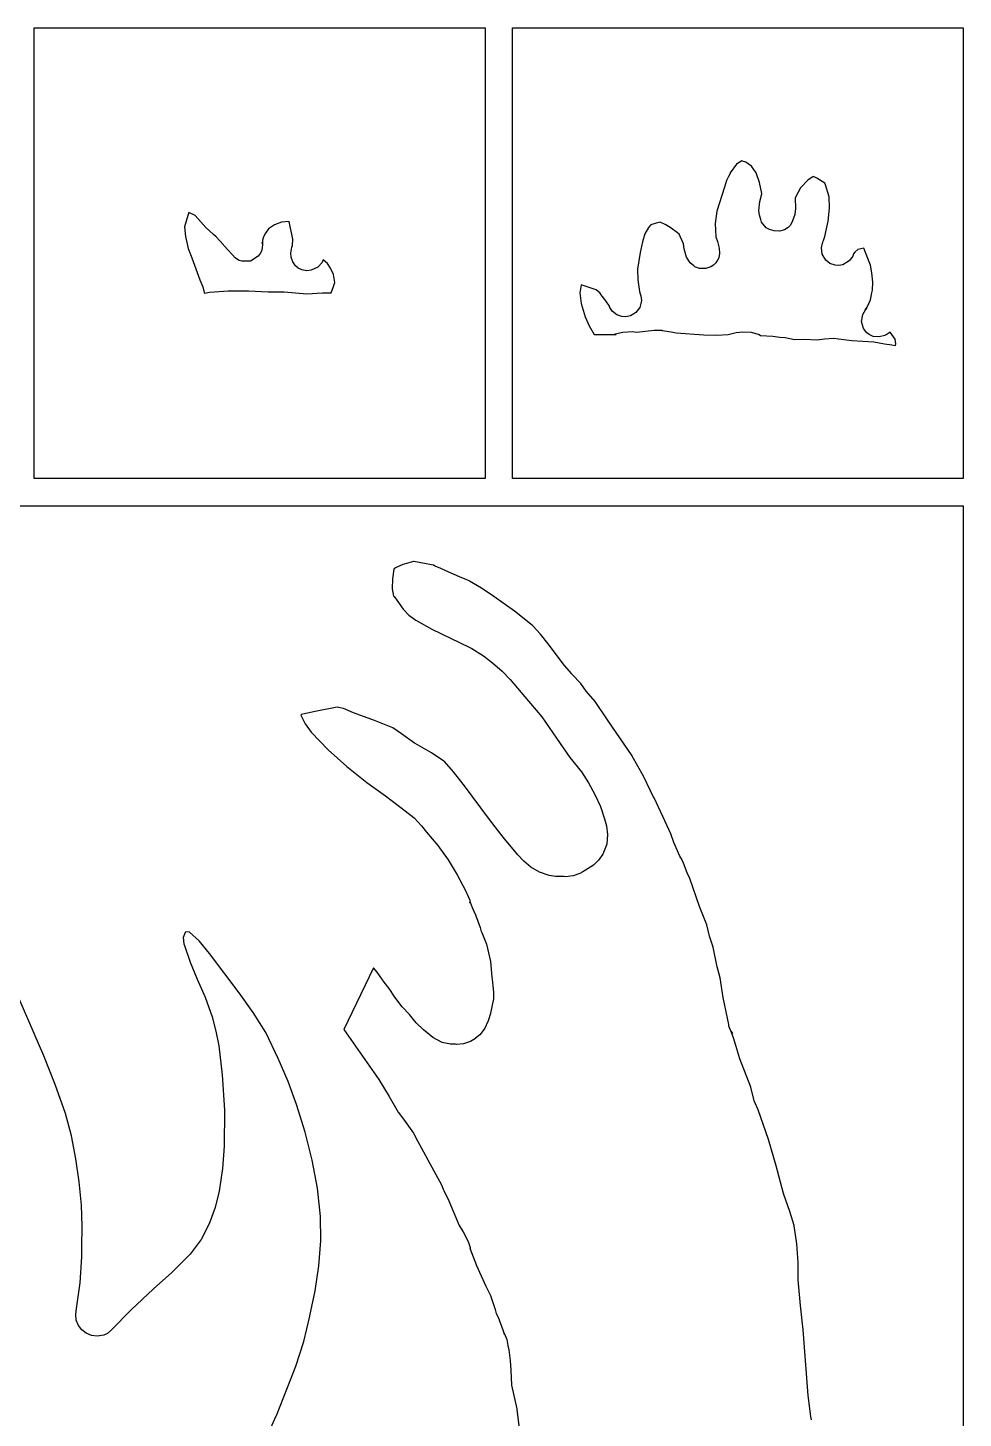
# Model space of a CAD drawing. Extents: x 2 to 598, y 1244 to 2998.
# Drawn here: x 141.1 to 278, y 2794.4 to 2998 of the extents above; entities that cross this region are included whole.
import ezdxf

# ---------------------------------------------------------------- set-up
doc = ezdxf.new("R2010")
doc.units = 0

msp = doc.modelspace()

# ---------------------------------------------------------------- linework, layer by layer
at = {"layer": 'Calque 1'}
for p, q in [((243.870682, 2976.672066), (243.662188, 2976.232405)), ((243.90406, 2976.77508), (243.870682, 2976.672066)), ((244.829726, 2978.05124), (243.90406, 2976.77508)), ((245.597, 2978.53), (244.829726, 2978.05124)), ((245.59805, 2978.53223), (245.597, 2978.53)), ((245.672096, 2978.486011), (245.59805, 2978.53223)), ((246.18973, 2978.33327), (245.672096, 2978.486011)), ((247.010899, 2977.761899), (246.18973, 2978.33327)), ((247.67129, 2976.76284), (247.010899, 2977.761899)), ((248.187123, 2975.333321), (247.67129, 2976.76284)), ((243.05089, 2974.6708), (241.90781, 2971.17335)), ((243.3351, 2975.62322), (243.05089, 2974.6708)), ((243.662188, 2976.232405), (243.3351, 2975.62322)), ((248.50587, 2973.71547), (248.187123, 2975.333321)), ((254.190461, 2974.564552), (253.41256, 2973.10138)), ((255.27962, 2975.73533), (254.190461, 2974.564552)), ((255.98449, 2976.19525), (255.27962, 2975.73533)), ((256.05219, 2976.20225), (255.98449, 2976.19525)), ((256.09349, 2976.20825), (256.05219, 2976.20225)), ((256.57201, 2975.96433), (256.09349, 2976.20825)), ((257.728, 2975.27033), (256.57201, 2975.96433)), ((257.84635, 2974.98868), (257.728, 2975.27033)), ((258.35898, 2973.26579), (257.84635, 2974.98868)), ((248.1033, 2971.25911), (248.214113, 2972.555089)), ((248.214113, 2972.555089), (248.50587, 2973.70547)), ((248.50587, 2973.70547), (248.50587, 2973.71547)), ((253.41256, 2973.10138), (253.467441, 2971.556027)), ((258.402899, 2971.581926), (258.35898, 2973.26579)), ((164.45941, 2970.53815), (163.9933, 2968.87312)), ((164.647, 2970.95), (164.45941, 2970.53815)), ((164.64697, 2970.94713), (164.647, 2970.95)), ((165.55026, 2970.5234), (164.64697, 2970.94713)), ((167.09643, 2968.754), (165.55026, 2970.5234)), ((241.90781, 2971.17335), (241.70265, 2969.36882)), ((248.166879, 2970.547251), (248.1033, 2971.25911)), ((248.34982, 2969.93929), (248.166879, 2970.547251)), ((253.33427, 2970.676367), (253.02913, 2969.71294)), ((253.467441, 2971.556027), (253.33427, 2970.676367)), ((258.21068, 2969.67583), (258.402899, 2971.581926)), ((163.9933, 2968.87312), (164.134119, 2967.460985)), ((168.2266, 2967.71427), (167.09643, 2968.754)), ((176.27928, 2968.55464), (175.8519, 2967.94692)), ((177.157229, 2969.125497), (176.27928, 2968.55464)), ((178.21817, 2969.54217), (177.157229, 2969.125497)), ((179.34059, 2969.65586), (178.21817, 2969.54217)), ((179.51836, 2968.64248), (179.34059, 2969.65586)), ((179.70129, 2967.76346), (179.51836, 2968.64248)), ((231.91672, 2968.73526), (231.41237, 2967.84954)), ((232.2888, 2969.16264), (231.91672, 2968.73526)), ((233.0412, 2969.41531), (232.2888, 2969.16264)), ((233.65151, 2969.54038), (233.0412, 2969.41531)), ((234.45198, 2969.12904), (233.65151, 2969.54038)), ((235.24936, 2968.66602), (234.45198, 2969.12904)), ((236.148775, 2967.962888), (235.24936, 2968.66602)), ((241.70265, 2969.36882), (241.80245, 2967.38288)), ((248.462109, 2969.519875), (248.34982, 2969.93929)), ((249.15132, 2968.73317), (248.462109, 2969.519875)), ((249.620109, 2968.462587), (249.15132, 2968.73317)), ((250.304768, 2968.257226), (249.620109, 2968.462587)), ((252.393918, 2968.761887), (251.83281, 2968.40244)), ((252.734083, 2969.122175), (252.393918, 2968.761887)), ((253.02913, 2969.71294), (252.734083, 2969.122175)), ((257.74454, 2967.45063), (258.21068, 2969.67583)), ((164.134119, 2967.460985), (164.52246, 2965.65987)), ((168.61519, 2967.38148), (168.2266, 2967.71427)), ((169.68337, 2966.19652), (168.61519, 2967.38148)), ((175.405139, 2966.324572), (175.3512, 2966.59093)), ((175.3512, 2966.59093), (175.3905, 2966.25039)), ((175.4292, 2966.89428), (175.416262, 2966.365655)), ((175.540294, 2967.389134), (175.4292, 2966.89428)), ((175.8519, 2967.94692), (175.540294, 2967.389134)), ((179.83874, 2967.05858), (179.70129, 2967.76346)), ((179.81594, 2966.10672), (179.83874, 2967.05858)), ((231.053911, 2966.653129), (230.72456, 2965.09983)), ((231.41237, 2967.84954), (231.053911, 2966.653129)), ((236.393755, 2967.774612), (236.148775, 2967.962888)), ((236.42032, 2967.79578), (236.393755, 2967.774612)), ((237.05958, 2966.38449), (236.42032, 2967.79578)), ((241.80245, 2967.38288), (242.02465, 2966.7173)), ((242.02465, 2966.7173), (242.25978, 2965.7158)), ((251.083074, 2968.207155), (250.304768, 2968.257226)), ((251.83281, 2968.40244), (251.083074, 2968.207155)), ((257.26703, 2965.77051), (257.41224, 2966.45782)), ((257.41224, 2966.45782), (257.43554, 2966.55082)), ((257.43554, 2966.55082), (257.44954, 2966.57572)), ((257.44954, 2966.57572), (257.50584, 2966.75503)), ((257.50584, 2966.75503), (257.55644, 2966.84913)), ((257.55644, 2966.84913), (257.74454, 2967.45063)), ((164.52246, 2965.65987), (165.04647, 2964.30804)), ((169.73347, 2966.14332), (169.68337, 2966.19652)), ((170.44919, 2965.37696), (169.73347, 2966.14332)), ((170.85847, 2964.91393), (170.44919, 2965.37696)), ((171.02228, 2964.76511), (170.85847, 2964.91393)), ((171.40674, 2964.33413), (171.02228, 2964.76511)), ((174.79208, 2964.55023), (173.6371, 2963.82572)), ((175.08664, 2964.96674), (174.79208, 2964.55023)), ((175.24529, 2965.31038), (175.08664, 2964.96674)), ((175.3662, 2965.78271), (175.24529, 2965.31038)), ((175.3905, 2966.25039), (175.3662, 2965.78271)), ((175.416262, 2966.365655), (175.405139, 2966.324572)), ((179.543919, 2964.986694), (179.70638, 2965.89071)), ((179.603689, 2964.395693), (179.543919, 2964.986694)), ((179.84126, 2963.73632), (179.603689, 2964.395693)), ((179.70638, 2965.89071), (179.81594, 2966.10672)), ((230.72456, 2965.09983), (230.32613, 2962.64313)), ((237.127049, 2965.640068), (237.05958, 2966.38449)), ((237.51122, 2964.42493), (237.127049, 2965.640068)), ((238.04711, 2963.60121), (237.51122, 2964.42493)), ((242.33108, 2964.97528), (242.20395, 2964.33396)), ((242.25978, 2965.7158), (242.33108, 2964.97528)), ((257.36003, 2964.86773), (257.26703, 2965.77051)), ((257.873923, 2963.995994), (257.36003, 2964.86773)), ((261.84194, 2964.5742), (261.6802, 2964.34838)), ((261.89464, 2964.72459), (261.84194, 2964.5742)), ((261.90604, 2964.74469), (261.89464, 2964.72459)), ((261.96284, 2964.90127), (261.90604, 2964.74469)), ((262.1463, 2965.16532), (261.96284, 2964.90127)), ((262.58916, 2965.56013), (262.1463, 2965.16532)), ((263.4625, 2965.71362), (262.58916, 2965.56013)), ((264.04956, 2964.23462), (263.4625, 2965.71362)), ((165.04647, 2964.30804), (166.21953, 2961.11494)), ((171.73181, 2964.09383), (171.40674, 2964.33413)), ((172.00518, 2963.9486), (171.73181, 2964.09383)), ((172.40152, 2963.81012), (172.00518, 2963.9486)), ((173.6371, 2963.82572), (172.40152, 2963.81012)), ((180.229075, 2963.153062), (179.84126, 2963.73632)), ((180.616447, 2962.826195), (180.229075, 2963.153062)), ((181.19259, 2962.54363), (180.616447, 2962.826195)), ((181.889148, 2962.426237), (181.19259, 2962.54363)), ((182.558701, 2962.507732), (181.889148, 2962.426237)), ((183.52423, 2962.94723), (182.558701, 2962.507732)), ((184.148558, 2963.611004), (183.52423, 2962.94723)), ((184.25339, 2963.93166), (184.148558, 2963.611004)), ((184.28439, 2964.02886), (184.25339, 2963.93166)), ((184.29839, 2964.03186), (184.28439, 2964.02886)), ((184.93712, 2963.46444), (184.29839, 2964.03186)), ((185.346161, 2962.823469), (184.93712, 2963.46444)), ((185.78926, 2961.85627), (185.346161, 2962.823469)), ((230.32613, 2962.64313), (230.37883, 2961.10574)), ((238.5432, 2963.15266), (238.04711, 2963.60121)), ((238.728685, 2962.997031), (238.5432, 2963.15266)), ((239.41241, 2962.77076), (238.728685, 2962.997031)), ((240.30279, 2962.74286), (239.41241, 2962.77076)), ((241.03195, 2962.98057), (240.30279, 2962.74286)), ((241.42157, 2963.23121), (241.03195, 2962.98057)), ((241.76884, 2963.5676), (241.42157, 2963.23121)), ((242.03342, 2963.95156), (241.76884, 2963.5676)), ((242.20395, 2964.33396), (242.03342, 2963.95156)), ((258.48245, 2963.50243), (257.873923, 2963.995994)), ((259.252779, 2963.235554), (258.48245, 2963.50243)), ((259.789355, 2963.20135), (259.252779, 2963.235554)), ((260.39036, 2963.30917), (259.789355, 2963.20135)), ((261.32828, 2963.87864), (260.39036, 2963.30917)), ((261.6802, 2964.34838), (261.32828, 2963.87864)), ((264.41489, 2963.23056), (264.04956, 2964.23462)), ((264.62883, 2962.1159), (264.41489, 2963.23056)), ((166.21953, 2961.11494), (166.6567, 2960.06746)), ((186.01095, 2960.71113), (185.78926, 2961.85627)), ((185.78926, 2960.11426), (186.01095, 2960.71113)), ((222.05026, 2960.35683), (221.87921, 2959.2065)), ((222.49365, 2960.22298), (222.05026, 2960.35683)), ((230.37883, 2961.10574), (230.60571, 2959.40199)), ((264.767448, 2960.770725), (264.62883, 2962.1159)), ((264.71723, 2959.5946), (264.767448, 2960.770725)), ((166.6567, 2960.06746), (166.78952, 2959.63285)), ((166.78952, 2959.63285), (166.9275, 2959.1502)), ((166.9275, 2959.1502), (166.9315, 2959.1388)), ((166.9315, 2959.1388), (167.63791, 2959.28969)), ((167.63791, 2959.28969), (170.37108, 2959.47574)), ((170.37108, 2959.47574), (173.368767, 2959.49567)), ((173.368767, 2959.49567), (176.26321, 2959.32795)), ((176.26321, 2959.32795), (178.56799, 2959.33395)), ((178.56799, 2959.33395), (181.90629, 2959.06058)), ((181.90629, 2959.06058), (184.21674, 2959.20991)), ((184.21674, 2959.20991), (185.48282, 2959.20991)), ((185.48282, 2959.20991), (185.78926, 2960.11426)), ((221.87921, 2959.2065), (222.083576, 2957.610809)), ((224.24289, 2959.64214), (222.49365, 2960.22298)), ((224.82889, 2959.14398), (224.24289, 2959.64214)), ((224.833954, 2959.109935), (224.82889, 2959.14398)), ((225.1307, 2958.71247), (224.833954, 2959.109935)), ((225.48931, 2958.25774), (225.1307, 2958.71247)), ((225.52811, 2958.21334), (225.48931, 2958.25774)), ((230.60571, 2959.40199), (230.71372, 2959.03456)), ((230.71372, 2959.03456), (230.78242, 2958.73431)), ((230.78242, 2958.73431), (230.896706, 2958.049145)), ((264.43714, 2958.17816), (264.61645, 2959.1755)), ((264.61645, 2959.1755), (264.700943, 2959.56844)), ((264.700943, 2959.56844), (264.71723, 2959.5946)), ((222.083576, 2957.610809), (222.66211, 2955.68424)), ((225.87693, 2957.70949), (225.52811, 2958.21334)), ((226.18028, 2957.31624), (225.87693, 2957.70949)), ((226.18528, 2957.30434), (226.18028, 2957.31624)), ((226.20858, 2957.25634), (226.18528, 2957.30434)), ((226.22978, 2957.15402), (226.20858, 2957.25634)), ((226.61837, 2956.52511), (226.22978, 2957.15402)), ((227.2757, 2955.98769), (226.61837, 2956.52511)), ((230.05332, 2956.30708), (229.78305, 2956.0952)), ((230.667029, 2957.05984), (230.05332, 2956.30708)), ((230.82122, 2957.62843), (230.667029, 2957.05984)), ((230.896706, 2958.049145), (230.82122, 2957.62843)), ((263.283099, 2956.025336), (263.68002, 2956.68933)), ((263.80041, 2956.8299), (263.65055, 2956.6883)), ((263.65055, 2956.6883), (263.66665, 2956.7152)), ((263.66665, 2956.7152), (263.94208, 2957.08003)), ((263.68002, 2956.68933), (263.9105, 2956.9043)), ((263.9105, 2956.9043), (263.80041, 2956.8299)), ((263.94208, 2957.08003), (264.43714, 2958.17816)), ((222.66211, 2955.68424), (223.224946, 2954.381926)), ((223.224946, 2954.381926), (223.9809, 2953.10146)), ((228.0028, 2955.72567), (227.2757, 2955.98769)), ((228.58827, 2955.69007), (228.0028, 2955.72567)), ((229.27351, 2955.83424), (228.58827, 2955.69007)), ((229.78305, 2956.0952), (229.27351, 2955.83424)), ((263.1064, 2954.98608), (263.283099, 2956.025336)), ((263.408149, 2953.964439), (263.1064, 2954.98608)), ((223.9809, 2953.10146), (227.21686, 2953.07656)), ((226.98836, 2953.113705), (227.048129, 2953.17855)), ((227.21686, 2953.07656), (226.98836, 2953.113705)), ((227.048129, 2953.17855), (228.14755, 2953.42589)), ((228.14755, 2953.42589), (229.605819, 2953.52199)), ((229.605819, 2953.52199), (230.17638, 2953.44229)), ((230.17638, 2953.44229), (232.77053, 2953.70119)), ((232.77053, 2953.70119), (233.92705, 2953.70119)), ((233.92705, 2953.70119), (233.934, 2953.7)), ((233.934, 2953.7), (235.229775, 2953.49815)), ((235.229775, 2953.49815), (235.96332, 2953.34085)), ((235.96332, 2953.34085), (240.008986, 2953.041535)), ((240.008986, 2953.041535), (241.874341, 2952.980681)), ((241.874341, 2952.980681), (243.60781, 2953.08506)), ((243.60781, 2953.08506), (244.756507, 2953.376171)), ((244.756507, 2953.376171), (245.727043, 2953.489434)), ((245.727043, 2953.489434), (246.94664, 2953.40959)), ((246.94664, 2953.40959), (248.122568, 2953.102946)), ((248.122568, 2953.102946), (248.30572, 2952.96311)), ((248.30572, 2952.96311), (250.11182, 2952.85201)), ((250.11182, 2952.85201), (251.14689, 2952.68559)), ((251.14689, 2952.68559), (251.92514, 2952.65099)), ((251.92514, 2952.65099), (253.28216, 2952.37866)), ((253.28216, 2952.37866), (254.70998, 2952.43136)), ((254.70998, 2952.43136), (256.63442, 2952.28666)), ((256.63442, 2952.28666), (257.70567, 2952.46547)), ((257.70567, 2952.46547), (259.035136, 2952.5492)), ((259.035136, 2952.5492), (259.73965, 2952.47687)), ((259.73965, 2952.47687), (259.743, 2952.48)), ((259.743, 2952.48), (261.67311, 2952.21542)), ((261.67311, 2952.21542), (264.93701, 2952.03868)), ((263.89706, 2953.33606), (263.408149, 2953.964439)), ((263.90306, 2953.33106), (263.89706, 2953.33606)), ((264.244841, 2953.069484), (263.90306, 2953.33106)), ((264.8353, 2952.81015), (264.244841, 2953.069484)), ((265.6916, 2952.736749), (264.8353, 2952.81015)), ((266.52873, 2952.93781), (265.6916, 2952.736749)), ((266.59483, 2952.97601), (266.52873, 2952.93781)), ((266.76535, 2953.06641), (266.59483, 2952.97601)), ((266.81085, 2953.10161), (266.71315, 2953.04471)), ((266.71315, 2953.04471), (266.76535, 2953.06641)), ((266.92092, 2953.18741), (266.81085, 2953.10161)), ((267.28884, 2953.45409), (266.86042, 2953.13061)), ((266.86042, 2953.13061), (266.92092, 2953.18741)), ((268.05311, 2952.39473), (267.28884, 2953.45409)), ((268.08151, 2952.06246), (268.05311, 2952.39473)), ((264.93701, 2952.03868), (266.494, 2951.71311)), ((266.494, 2951.71311), (267.56424, 2951.58135)), ((267.56424, 2951.58135), (268.09391, 2951.47281)), ((268.12281, 2951.73277), (268.08151, 2952.06246)), ((268.09391, 2951.47281), (268.12281, 2951.73277)), ((196.83173, 2919.673431), (196.1315, 2919.483163)), ((197.54207, 2919.858011), (196.83173, 2919.673431)), ((197.56187, 2919.859111), (197.54207, 2919.858011)), ((199.152, 2919.540288), (197.56187, 2919.859111)), ((194.63725, 2918.724155), (194.42287, 2917.332185)), ((194.896, 2918.94), (194.63725, 2918.724155)), ((195.94444, 2919.431883), (194.8944, 2918.941915)), ((194.8944, 2918.941915), (194.896, 2918.94)), ((196.1315, 2919.483163), (195.94444, 2919.431883)), ((200.16906, 2919.351098), (199.152, 2919.540288)), ((200.17506, 2919.342598), (200.16906, 2919.351098)), ((200.46022, 2919.294938), (200.17506, 2919.342598)), ((200.674416, 2919.190139), (200.431424, 2919.292233)), ((200.431424, 2919.292233), (200.47952, 2919.291238)), ((200.47952, 2919.291238), (200.46022, 2919.294938)), ((201.50418, 2918.839518), (200.674416, 2919.190139)), ((202.71332, 2918.272234), (201.50418, 2918.839518)), ((204.27069, 2917.613389), (202.71332, 2918.272234)), ((205.317116, 2917.158418), (204.27069, 2917.613389)), ((194.42287, 2917.332185), (194.380432, 2915.847666)), ((194.380432, 2915.847666), (194.61281, 2914.773705)), ((205.656826, 2917.009671), (205.317116, 2917.158418)), ((205.70637, 2916.993583), (205.656826, 2917.009671)), ((207.468389, 2915.963178), (205.70637, 2916.993583)), ((209.27087, 2914.733523), (207.468389, 2915.963178)), ((194.61281, 2914.773705), (194.671781, 2914.737014)), ((194.671781, 2914.737014), (195.06118, 2914.187523)), ((195.06118, 2914.187523), (196.00272, 2912.856773)), ((209.29757, 2914.715433), (209.27087, 2914.733523)), ((212.28556, 2912.601862), (209.29757, 2914.715433)), ((196.00272, 2912.856773), (196.860466, 2912.015125)), ((196.860466, 2912.015125), (197.854681, 2911.267911)), ((214.94559, 2910.455883), (212.28556, 2912.601862)), ((197.854681, 2911.267911), (200.180335, 2909.952607)), ((200.180335, 2909.952607), (205.67522, 2907.309223)), ((214.97169, 2910.433583), (214.94559, 2910.455883)), ((216.106668, 2909.223685), (214.97169, 2910.433583)), ((217.213954, 2907.810898), (216.106668, 2909.223685)), ((219.61953, 2904.632943), (217.213954, 2907.810898)), ((205.67522, 2907.309223), (206.05719, 2907.128713)), ((206.05719, 2907.128713), (207.750414, 2906.035309)), ((207.750414, 2906.035309), (209.10274, 2905.005153)), ((209.10274, 2905.005153), (210.478852, 2903.803647)), ((210.478852, 2903.803647), (211.685795, 2902.556148)), ((220.70157, 2903.382353), (219.61953, 2904.632943)), ((220.76067, 2903.315053), (220.70157, 2903.382353)), ((222.00206, 2901.994953), (220.76067, 2903.315053)), ((211.685795, 2902.556148), (213.80562, 2900.035713)), ((222.77908, 2900.839133), (222.00206, 2901.994953)), ((213.80562, 2900.035713), (216.30268, 2897.114903)), ((224.12089, 2899.347853), (222.77908, 2900.839133)), ((226.0121, 2896.497423), (224.12089, 2899.347853)), ((181.13372, 2897.427863), (181.0163, 2897.347863)), ((181.0163, 2897.347863), (181.646196, 2896.075981)), ((181.30887, 2897.484663), (181.13372, 2897.427863)), ((182.01545, 2897.657353), (181.30887, 2897.484663)), ((183.12641, 2897.907483), (182.01545, 2897.657353)), ((186.34813, 2898.497093), (183.12641, 2897.907483)), ((187.254858, 2898.300963), (186.34813, 2898.497093)), ((188.71933, 2897.699443), (187.254858, 2898.300963)), ((191.811685, 2896.546427), (188.71933, 2897.699443)), ((181.646196, 2896.075981), (182.552294, 2894.856709)), ((194.49901, 2895.514693), (191.811685, 2896.546427)), ((195.783845, 2894.628388), (194.49901, 2895.514693)), ((216.30268, 2897.114903), (218.47166, 2893.970083)), ((229.53105, 2891.375643), (226.0121, 2896.497423)), ((182.552294, 2894.856709), (185.04678, 2892.272113)), ((197.68302, 2893.265983), (195.783845, 2894.628388)), ((197.76072, 2893.220783), (197.68302, 2893.265983)), ((200.169919, 2891.828042), (197.76072, 2893.220783)), ((218.47166, 2893.970083), (220.41093, 2891.135223)), ((185.04678, 2892.272113), (187.774168, 2889.808421)), ((201.95385, 2890.633083), (200.169919, 2891.828042)), ((220.41093, 2891.135223), (222.10772, 2889.039733)), ((229.54285, 2891.353043), (229.53105, 2891.375643)), ((231.211181, 2888.399334), (229.54285, 2891.353043)), ((187.774168, 2889.808421), (190.70854, 2887.497893)), ((202.00965, 2890.596083), (201.95385, 2890.633083)), ((202.05675, 2890.541283), (202.00965, 2890.596083)), ((203.379241, 2889.062286), (202.05675, 2890.541283)), ((204.80065, 2887.246433), (203.379241, 2889.062286)), ((222.10772, 2889.039733), (223.162136, 2887.444842)), ((190.70854, 2887.497893), (193.44143, 2885.536346)), ((204.85165, 2887.180533), (204.80065, 2887.246433)), ((208.666174, 2882.091885), (204.85165, 2887.180533)), ((223.162136, 2887.444842), (224.09348, 2885.746913)), ((232.72421, 2885.265063), (231.211181, 2888.399334)), ((193.44143, 2885.536346), (196.31031, 2883.361243)), ((224.09348, 2885.746913), (224.881897, 2883.971726)), ((232.73541, 2885.241463), (232.72421, 2885.265063)), ((234.046005, 2882.511402), (232.73541, 2885.241463)), ((196.31031, 2883.361243), (196.32251, 2883.357243)), ((196.32251, 2883.357243), (197.60328, 2882.333513)), ((224.881897, 2883.971726), (225.50753, 2882.145063)), ((197.60328, 2882.333513), (198.711781, 2881.126778)), ((198.711781, 2881.126778), (199.42642, 2880.231563)), ((210.648785, 2879.479132), (208.666174, 2882.091885)), ((225.50753, 2882.145063), (225.768469, 2881.134177)), ((225.768469, 2881.134177), (225.933384, 2879.873169)), ((235.2, 2879.956323), (234.046005, 2882.511402)), ((199.42642, 2880.231563), (201.079203, 2878.253817)), ((212.77319, 2876.899633), (210.648785, 2879.479132)), ((225.933384, 2879.873169), (225.820895, 2878.462861)), ((235.64841, 2878.705863), (235.2, 2879.956323)), ((201.079203, 2878.253817), (202.581497, 2876.159434)), ((213.663097, 2875.970067), (212.77319, 2876.899633)), ((225.24962, 2877.004073), (224.597428, 2876.110457)), ((225.820895, 2878.462861), (225.24962, 2877.004073)), ((236.53266, 2876.687613), (235.64841, 2878.705863)), ((202.581497, 2876.159434), (203.92919, 2873.967193)), ((214.71789, 2875.099304), (213.663097, 2875.970067)), ((215.955323, 2874.366753), (214.71789, 2875.099304)), ((223.85978, 2875.404303), (222.32506, 2874.424413)), ((224.597428, 2876.110457), (223.85978, 2875.404303)), ((236.64749, 2876.480633), (236.53266, 2876.687613)), ((236.81153, 2876.243543), (236.64749, 2876.480633)), ((236.82493, 2876.223843), (236.81153, 2876.243543)), ((237.04649, 2875.700653), (236.82493, 2876.223843)), ((237.58836, 2874.262653), (237.04649, 2875.700653)), ((203.92919, 2873.967193), (205.11817, 2871.695873)), ((217.39315, 2873.851823), (215.955323, 2874.366753)), ((218.301192, 2873.708999), (217.39315, 2873.851823)), ((218.83983, 2873.727853), (218.301192, 2873.708999)), ((219.417428, 2873.729153), (218.83983, 2873.727853)), ((219.59685, 2873.732853), (219.417428, 2873.729153)), ((219.789525, 2873.668685), (219.59685, 2873.732853)), ((220.90338, 2873.808053), (219.789525, 2873.668685)), ((221.850673, 2874.161983), (220.90338, 2873.808053)), ((222.32506, 2874.424413), (221.850673, 2874.161983)), ((237.99961, 2873.411653), (237.58836, 2874.262653)), ((239.40235, 2869.340153), (237.99961, 2873.411653)), ((205.11817, 2871.695873), (205.5906, 2870.680843)), ((205.5906, 2870.680843), (205.75087, 2870.234713)), ((205.75087, 2870.234713), (205.81187, 2869.836023)), ((205.81187, 2869.836023), (205.79147, 2869.979713)), ((205.79147, 2869.979713), (205.79547, 2869.970713)), ((205.79547, 2869.970713), (205.79347, 2869.981813)), ((205.79347, 2869.981813), (206.10592, 2869.164753)), ((206.10592, 2869.164753), (206.61327, 2868.115923)), ((240.46698, 2866.653603), (239.40235, 2869.340153)), ((206.61327, 2868.115923), (207.27051, 2866.275623)), ((240.87809, 2864.986313), (240.46698, 2866.653603)), ((164.081767, 2865.51072), (163.79858, 2864.792471)), ((163.79858, 2864.792471), (163.893197, 2863.85061)), ((164.164367, 2865.60152), (164.081767, 2865.51072)), ((164.706907, 2865.57542), (164.164367, 2865.60152)), ((166.121721, 2864.297945), (164.706907, 2865.57542)), ((207.27051, 2866.275623), (207.36621, 2865.851693)), ((207.36621, 2865.851693), (207.37021, 2865.832293)), ((207.37021, 2865.832293), (207.50174, 2865.515433)), ((207.50174, 2865.515433), (208.21916, 2863.833663)), ((241.38547, 2863.375943), (240.87809, 2864.986313)), ((163.893197, 2863.85061), (163.974197, 2863.60434)), ((163.974197, 2863.60434), (164.798475, 2861.193575)), ((167.646687, 2862.46481), (166.121721, 2864.297945)), ((208.21916, 2863.833663), (208.774646, 2861.294396)), ((241.96073, 2860.510953), (241.38547, 2863.375943)), ((164.798475, 2861.193575), (165.868323, 2858.697639)), ((171.994482, 2856.701764), (167.646687, 2862.46481)), ((208.774646, 2861.294396), (209.00839, 2858.973123)), ((165.868323, 2858.697639), (167.002808, 2856.047553)), ((191.68675, 2860.348693), (187.32564, 2851.307443)), ((192.1928, 2859.715533), (191.68675, 2860.348693)), ((193.21594, 2858.242173), (192.1928, 2859.715533)), ((209.00839, 2858.973123), (209.012381, 2858.969758)), ((209.012381, 2858.969758), (209.045571, 2858.680994)), ((209.045571, 2858.680994), (209.14774, 2857.738413)), ((242.39571, 2858.904963), (241.96073, 2860.510953)), ((242.86991, 2856.002903), (242.39571, 2858.904963)), ((174.029346, 2853.825515), (171.994482, 2856.701764)), ((193.94914, 2857.335443), (193.21594, 2858.242173)), ((194.780717, 2856.078658), (193.94914, 2857.335443)), ((209.14774, 2857.738413), (209.23554, 2856.807703)), ((209.23554, 2856.807703), (209.24254, 2855.797723)), ((143.412006, 2847.472821), (139.763487, 2855.83186)), ((167.002808, 2856.047553), (168.020997, 2853.17434)), ((195.84646, 2854.658733), (194.780717, 2856.078658)), ((196.92625, 2853.516023), (195.84646, 2854.658733)), ((209.24254, 2855.797723), (208.78013, 2853.694353)), ((243.50027, 2852.991023), (242.86991, 2856.002903)), ((168.020997, 2853.17434), (168.603543, 2851.052822)), ((175.881537, 2850.89401), (174.029346, 2853.825515)), ((197.91985, 2852.279583), (196.92625, 2853.516023)), ((208.458825, 2852.581253), (207.91073, 2851.399293)), ((208.77313, 2853.676453), (208.458825, 2852.581253)), ((208.78013, 2853.694353), (208.77313, 2853.676453)), ((243.67416, 2852.057013), (243.50027, 2852.991023)), ((168.603543, 2851.052822), (169.028806, 2848.924916)), ((177.723477, 2847.05438), (175.881537, 2850.89401)), ((187.32564, 2851.307443), (192.43833, 2844.007463)), ((198.989386, 2851.277339), (197.91985, 2852.279583)), ((199.7784, 2850.655983), (198.989386, 2851.277339)), ((200.35012, 2850.147593), (199.7784, 2850.655983)), ((207.255356, 2850.552854), (206.60556, 2850.031543)), ((207.88713, 2851.361693), (207.255356, 2850.552854)), ((207.90073, 2851.370693), (207.88713, 2851.361693)), ((207.91073, 2851.399293), (207.90073, 2851.370693)), ((243.70626, 2851.866853), (243.67416, 2852.057013)), ((243.83888, 2851.406233), (243.70626, 2851.866853)), ((244.23919, 2850.741063), (243.83888, 2851.406233)), ((244.35122, 2850.114423), (243.98485, 2851.114253)), ((243.98485, 2851.114253), (243.99285, 2851.102753)), ((243.99285, 2851.102753), (243.98785, 2851.115053)), ((243.98785, 2851.115053), (244.03895, 2851.024153)), ((244.03895, 2851.024153), (244.190993, 2850.810874)), ((244.190993, 2850.810874), (244.23919, 2850.741063)), ((169.028806, 2848.924916), (169.518957, 2844.69794)), ((201.73513, 2849.413123), (200.35012, 2850.147593)), ((202.93511, 2849.187418), (201.73513, 2849.413123)), ((203.66217, 2849.180803), (202.93511, 2849.187418)), ((203.823222, 2849.122843), (203.66217, 2849.180803)), ((204.84355, 2849.207503), (203.823222, 2849.122843)), ((204.84555, 2849.208503), (204.84355, 2849.207503)), ((204.84755, 2849.210503), (204.84555, 2849.208503)), ((204.84955, 2849.211503), (204.84755, 2849.210503)), ((205.868212, 2849.557797), (204.84955, 2849.211503)), ((206.58956, 2850.020543), (205.868212, 2849.557797)), ((206.59656, 2850.025543), (206.58956, 2850.020543)), ((206.60556, 2850.031543), (206.59656, 2850.025543)), ((244.69017, 2848.963983), (244.35122, 2850.114423)), ((245.29714, 2847.013033), (244.69017, 2848.963983)), ((145.070909, 2843.269645), (143.412006, 2847.472821)), ((177.721477, 2847.05338), (177.723477, 2847.05438)), ((179.151646, 2843.706117), (177.721477, 2847.05338)), ((246.89608, 2842.856473), (245.29714, 2847.013033)), ((169.518957, 2844.69794), (169.852451, 2839.512575)), ((146.555737, 2839.03036), (145.070909, 2843.269645)), ((180.414827, 2840.32254), (179.151646, 2843.706117)), ((192.43833, 2844.007463), (193.954227, 2841.491928)), ((247.39912, 2840.865303), (246.89608, 2842.856473)), ((181.663073, 2836.280685), (180.414827, 2840.32254)), ((193.954227, 2841.491928), (195.28273, 2839.223893)), ((247.99468, 2839.533863), (247.39912, 2840.865303)), ((147.429659, 2835.73716), (146.555737, 2839.03036)), ((169.852451, 2839.512575), (169.821767, 2834.24174)), ((195.28273, 2839.223893), (195.33703, 2839.149593)), ((195.33703, 2839.149593), (196.30711, 2837.870646)), ((249.51603, 2835.201193), (247.99468, 2839.533863)), ((182.691243, 2832.200544), (181.663073, 2836.280685)), ((196.30711, 2837.870646), (197.50684, 2836.163883)), ((197.50684, 2836.163883), (197.57994, 2836.063673)), ((148.105918, 2832.396616), (147.429659, 2835.73716)), ((169.821767, 2834.24174), (169.578035, 2830.950008)), ((197.57994, 2836.063673), (198.12404, 2835.036143)), ((198.12404, 2835.036143), (200.78326, 2830.101283)), ((250.601236, 2831.361657), (249.51603, 2835.201193)), ((148.594672, 2829.019895), (148.105918, 2832.396616)), ((183.455723, 2828.0907), (182.691243, 2832.200544)), ((169.578035, 2830.950008), (169.083727, 2827.65457)), ((200.78326, 2830.101283), (201.6193, 2828.586793)), ((251.69731, 2827.316943), (250.601236, 2831.361657)), ((148.906077, 2825.61816), (148.594672, 2829.019895)), ((183.912897, 2823.95974), (183.455723, 2828.0907)), ((201.6193, 2828.586793), (201.85698, 2827.932623)), ((169.085727, 2827.64347), (168.489206, 2825.243563)), ((169.083727, 2827.65457), (169.085727, 2827.64347)), ((201.85698, 2827.932623), (201.95518, 2827.761893)), ((201.95518, 2827.761893), (202.67949, 2826.228723)), ((202.67949, 2826.228723), (204.2144, 2822.629403)), ((251.74741, 2827.172813), (251.69731, 2827.316943)), ((252.612139, 2824.675567), (251.74741, 2827.172813)), ((149.017689, 2822.53026), (148.906077, 2825.61816)), ((168.489206, 2825.243563), (167.622887, 2822.85807)), ((183.914897, 2823.94834), (183.912897, 2823.95974)), ((183.976404, 2820.3571), (183.914897, 2823.94834)), ((253.2509, 2822.627803), (252.612139, 2824.675567)), ((148.985677, 2819.43891), (149.017689, 2822.53026)), ((167.622887, 2822.85807), (166.423672, 2820.561782)), ((204.2144, 2822.629403), (204.78508, 2821.677878)), ((253.2725, 2822.559403), (253.2509, 2822.627803)), ((253.649005, 2819.925284), (253.2725, 2822.559403)), ((166.423672, 2820.561782), (164.828637, 2818.43036)), ((183.683517, 2816.72523), (183.976404, 2820.3571)), ((204.78508, 2821.677878), (205.51989, 2820.254693)), ((205.51989, 2820.254693), (205.805862, 2819.402528)), ((253.84884, 2817.202883), (253.649005, 2819.925284)), ((148.70024, 2814.230753), (148.984677, 2818.01964)), ((148.984677, 2818.01964), (148.985677, 2819.43891)), ((164.828637, 2818.43036), (162.119364, 2815.717891)), ((205.820155, 2819.255513), (205.78351, 2819.307413)), ((205.78351, 2819.307413), (206.73993, 2816.741103)), ((205.805862, 2819.402528), (205.820155, 2819.255513)), ((183.115028, 2813.06534), (183.683517, 2816.72523)), ((206.73993, 2816.741103), (208.13065, 2813.720253)), ((253.85684, 2814.659543), (253.84884, 2817.202883)), ((148.201407, 2810.46672), (148.70024, 2814.230753)), ((162.119364, 2815.717891), (159.456547, 2813.32538)), ((208.13065, 2813.720253), (208.80039, 2812.393743)), ((254.201374, 2810.901235), (253.85684, 2814.659543)), ((159.419347, 2813.29998), (156.233804, 2810.322335)), ((159.441147, 2813.31488), (159.419347, 2813.29998)), ((159.456547, 2813.32538), (159.441147, 2813.31488)), ((182.349727, 2809.39004), (183.115028, 2813.06534)), ((208.80039, 2812.393743), (209.49052, 2810.343743)), ((148.059018, 2809.592351), (148.201407, 2810.46672)), ((156.233804, 2810.322335), (153.191977, 2807.22118)), ((209.49052, 2810.343743), (209.6459, 2809.758003)), ((209.6459, 2809.758003), (209.90961, 2809.206053)), ((254.57818, 2807.357263), (254.201374, 2810.901235)), ((148.154807, 2808.75438), (148.059018, 2809.592351)), ((148.461371, 2807.98982), (148.154807, 2808.75438)), ((148.949894, 2807.336049), (148.461371, 2807.98982)), ((181.442816, 2805.650006), (182.337127, 2809.34114)), ((182.337127, 2809.34114), (182.339127, 2809.34214)), ((182.339127, 2809.34214), (182.349727, 2809.39004)), ((209.90961, 2809.206053), (210.85106, 2806.636913)), ((149.592127, 2806.830041), (148.949894, 2807.336049)), ((150.359817, 2806.50877), (149.592127, 2806.830041)), ((151.225871, 2806.409691), (150.359817, 2806.50877)), ((152.160977, 2806.57027), (151.225871, 2806.409691)), ((152.718522, 2806.82908), (152.160977, 2806.57027)), ((153.191977, 2807.22118), (152.718522, 2806.82908)), ((180.306997, 2802.00073), (181.442816, 2805.650006)), ((210.85106, 2806.636913), (210.806557, 2806.80435)), ((210.806557, 2806.80435), (210.865299, 2806.746182)), ((210.865299, 2806.746182), (211.16828, 2805.913773)), ((211.16828, 2805.913773), (211.32599, 2805.037463)), ((255.32406, 2797.711613), (254.57818, 2807.357263)), ((211.3279, 2805.0381), (211.2794, 2805.1057)), ((211.2794, 2805.1057), (211.3279, 2805.0381)), ((211.32599, 2805.037463), (211.47507, 2804.434363)), ((211.3279, 2805.0381), (211.3279, 2805.0381)), ((211.47507, 2804.434363), (211.688025, 2802.856149)), ((179.079027, 2798.89284), (180.306997, 2802.00073)), ((211.688025, 2802.856149), (211.748611, 2801.452327)), ((211.748611, 2801.452327), (211.84495, 2799.226583)), ((177.463987, 2794.81055), (179.079027, 2798.89284)), ((211.84495, 2799.226583), (212.65984, 2795.768783)), ((255.68678, 2794.640973), (255.32406, 2797.711613)), ((212.65984, 2795.768783), (212.66784, 2795.676983)), ((212.66784, 2795.676983), (212.940134, 2793.273178)), ((175.086723, 2789.534141), (177.428587, 2794.73185)), ((177.428587, 2794.73185), (177.461987, 2794.80855)), ((177.461987, 2794.80855), (177.463987, 2794.81055)), ((255.79772, 2794.166293), (255.68678, 2794.640973))]:
    msp.add_line(p, q, dxfattribs=at)
at = {"layer": 'Layer 1'}
for p, q in [((142, 2998), (208, 2998)), ((142, 2932), (142, 2998)), ((208, 2998), (208, 2932)), ((212, 2998), (278, 2998)), ((212, 2932), (212, 2998)), ((278, 2998), (278, 2932)), ((208, 2932), (142, 2932)), ((278, 2932), (212, 2932)), ((92.0001, 2928), (142, 2928)), ((142, 2928), (212, 2928)), ((212, 2928), (278, 2928)), ((278, 2928), (278, 2529.49))]:
    msp.add_line(p, q, dxfattribs=at)

doc.saveas('drawing.dxf')
